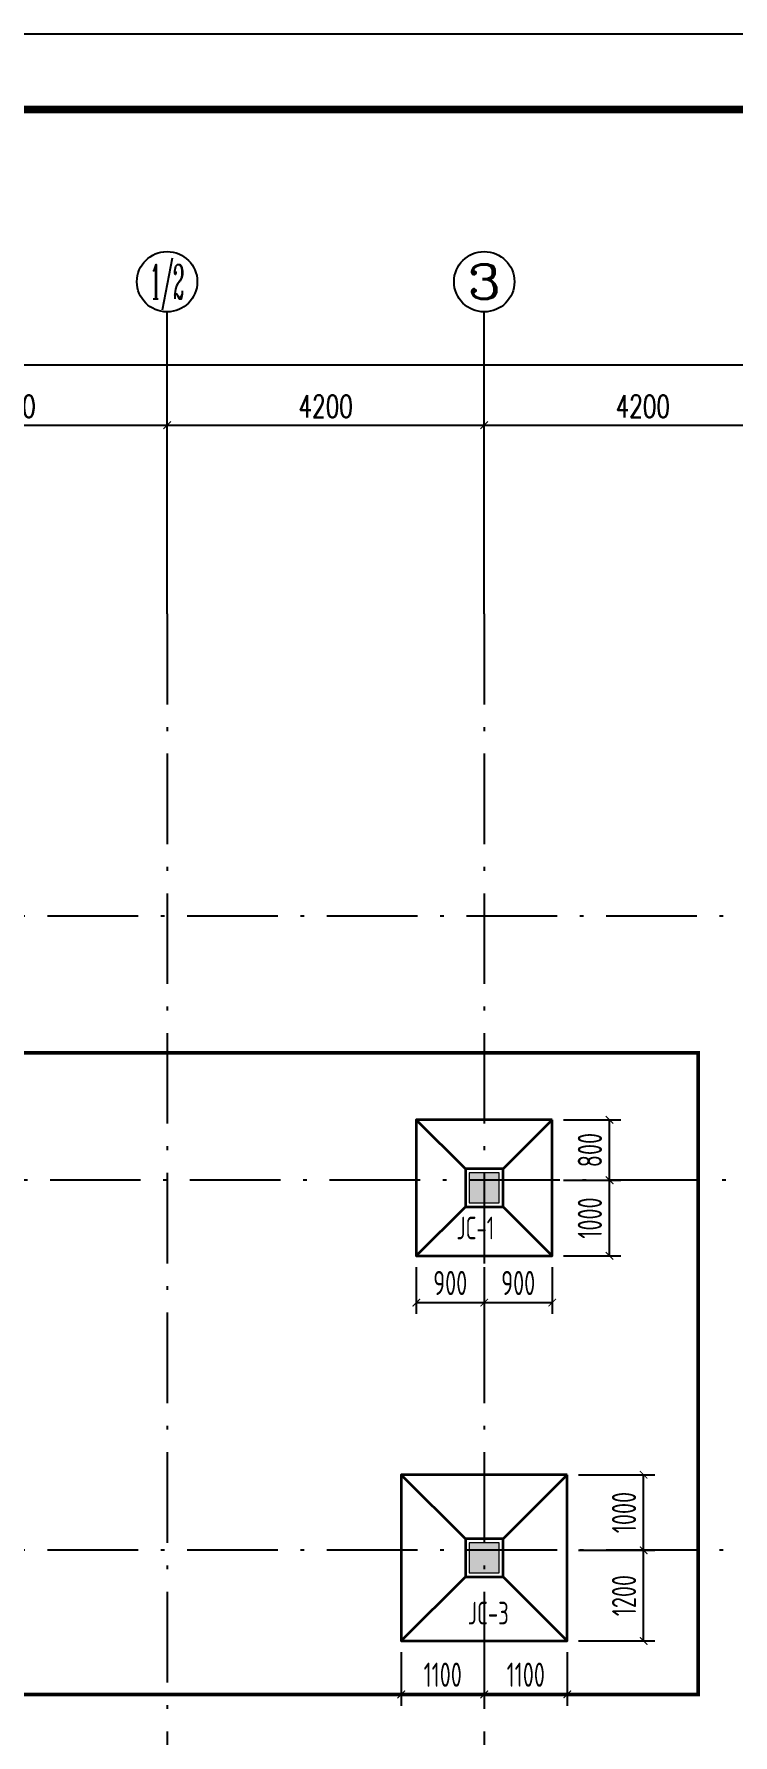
# Model space of a CAD drawing. Extents: x 169490 to 7584583, y -2399407 to 1374371.
# Drawn here: x 1404918 to 1414174, y 832665 to 855191 of the extents above; entities that cross this region are included whole.
import ezdxf
from ezdxf.enums import TextEntityAlignment as Align

# ---------------------------------------------------------------- set-up
doc = ezdxf.new("R2010")
doc.units = 0
doc.header["$LTSCALE"] = 100
doc.linetypes.add('D3轴线点划线', pattern=[18.5, 12, -3, 0.5, -3])
doc.linetypes.add('HIDDEN', pattern=[0.375, 0.25, -0.125])
doc.layers.get('0').update_dxf_attribs({"linetype": 'CONTINUOUS'})
doc.layers.get('DEFPOINTS').update_dxf_attribs({"linetype": 'CONTINUOUS'})
for name, color, linetype in [('0P-标字', 7, 'CONTINUOUS'), ('AXIS', 3, 'CONTINUOUS'), ('AXIS_TEXT', 4, 'CONTINUOUS'), ('C-AXIS(轴号)', 3, 'CONTINUOUS'), ('C-AXIS-T(字)', 7, 'CONTINUOUS'), ('C-DOTE', 8, 'D3轴线点划线'), ('PUB_DIM', 3, 'CONTINUOUS'), ('S-COLU-HATCH', 251, 'CONTINUOUS'), ('S-SLAB-DIM', 92, 'CONTINUOUS'), ('图框', 140, 'CONTINUOUS')]:
    doc.layers.add(name, color=color, linetype=linetype)
for name, color, linetype, lineweight in [('S-COLU-LINE1', 6, 'CONTINUOUS', 18), ('独基', 110, 'CONTINUOUS', 35), ('砼柱', 2, 'CONTINUOUS', 35)]:
    doc.layers.add(name, color=color, linetype=linetype, lineweight=lineweight)
doc.styles.add('_TCH_AXIS', font='COMPLEX', dxfattribs={"bigfont": 'GBCBIG'})
doc.styles.add('_TCH_DIM_T3', font='SIMPLEX.shx', dxfattribs={"width": 0.705882, "bigfont": 'GBCBIG.shx'})
doc.styles.add('COMPLEX', font='COMPLEX')
doc.styles.add('TSSD_Dimension', font='Tssdeng.shx', dxfattribs={"width": 0.7, "bigfont": 'tssdchn.shx'})
doc.styles.add('X', font='tssdeng.shx', dxfattribs={"width": 0.7, "bigfont": 'hztxt.shx'})
doc.dimstyles.new('_TCH_ARCH&&100', dxfattribs={"dimtxt": 297.5, "dimasz": 100, "dimexe": 250, "dimexo": 300, "dimgap": 100, "dimtad": 1, "dimdec": 0, "dimzin": 0, "dimdsep": 46, "dimtxsty": '_TCH_DIM_T3', "dimblk": 'ARCHTICK', "dimcen": 0.09, "dimclrt": 7, "dimazin": 2, "dimtfac": 1, "dimtdec": 0, "dimtix": 1, "dimtmove": 2, "dimatfit": 3, "dimfxl": 1, "dimtolj": 1, "dimtzin": 0, "dimarcsym": 0})
doc.dimstyles.new('TSSD_100_100$0', dxfattribs={"dimtxt": 320, "dimasz": 100, "dimexe": 150, "dimexo": 150, "dimgap": 100, "dimtad": 1, "dimdec": 0, "dimzin": 0, "dimdsep": 46, "dimtxsty": 'TSSD_Dimension', "dimblk": 'ARCHTICK', "dimcen": 0, "dimclrt": 7, "dimadec": 1, "dimazin": 0, "dimtfac": 1, "dimtdec": 0, "dimtix": 1, "dimtmove": 2, "dimatfit": 3, "dimldrblk": '_TSDBK', "dimfxl": 1, "dimtolj": 1, "dimtzin": 0, "dimarcsym": 0})

# ---------------------------------------------------------------- blocks, each defined once
blk = doc.blocks.new('_ARCHTICK')
at = {"const_width": 0.15}
blk.add_lwpolyline([(-0.5, -0.5), (0.5, 0.5)], dxfattribs=at)
blk = doc.blocks.new('*D423')
at = {"layer": 'AXIS', "color": 0, "lineweight": -2, "transparency": 16777216}
for p, q in [((1398280, 847811), (1398280, 851061)), ((1453280, 847811), (1453280, 851061)), ((1398280, 850811), (1453280, 850811))]:
    blk.add_line(p, q, dxfattribs=at)
at = {"layer": 'DEFPOINTS', "color": 0, "transparency": 16777216}
for p in [(1453280, 850811), (1398280, 847511), (1453280, 847511)]:
    blk.add_point(p, dxfattribs=at)
at = {"layer": 'AXIS', "color": 0, "lineweight": -2, "transparency": 16777216, "xscale": 100, "yscale": 100, "zscale": 100, "rotation": 180}
blk.add_blockref('_ARCHTICK', (1398280, 850811), dxfattribs=at)
at = {"layer": 'AXIS', "color": 0, "lineweight": -2, "transparency": 16777216, "xscale": 100, "yscale": 100, "zscale": 100}
blk.add_blockref('_ARCHTICK', (1453280, 850811), dxfattribs=at)
at = {"layer": 'AXIS', "color": 7, "transparency": 16777216, "insert": (1425780, 851060), "char_height": 297.5, "attachment_point": 5, "style": '_TCH_DIM_T3'}
blk.add_mtext('\\A1;55000', dxfattribs=at)
blk = doc.blocks.new('*D434')
at = {"layer": 'AXIS', "color": 0, "lineweight": -2, "transparency": 16777216}
for p, q in [((1410880, 847811), (1410880, 850261)), ((1415080, 847811), (1415080, 850261)), ((1410880, 850011), (1415080, 850011))]:
    blk.add_line(p, q, dxfattribs=at)
at = {"layer": 'DEFPOINTS', "color": 0, "transparency": 16777216}
for p in [(1415080, 850011), (1410880, 847511), (1415080, 847511)]:
    blk.add_point(p, dxfattribs=at)
at = {"layer": 'AXIS', "color": 0, "lineweight": -2, "transparency": 16777216, "xscale": 100, "yscale": 100, "zscale": 100, "rotation": 180}
blk.add_blockref('_ARCHTICK', (1410880, 850011), dxfattribs=at)
at = {"layer": 'AXIS', "color": 0, "lineweight": -2, "transparency": 16777216, "xscale": 100, "yscale": 100, "zscale": 100}
blk.add_blockref('_ARCHTICK', (1415080, 850011), dxfattribs=at)
at = {"layer": 'AXIS', "color": 7, "transparency": 16777216, "insert": (1412980, 850260), "char_height": 297.5, "attachment_point": 5, "style": '_TCH_DIM_T3'}
blk.add_mtext('\\A1;4200', dxfattribs=at)
blk = doc.blocks.new('*D435')
at = {"layer": 'AXIS', "color": 0, "lineweight": -2, "transparency": 16777216}
for p, q in [((1406680, 847811), (1406680, 850261)), ((1410880, 847811), (1410880, 850261)), ((1406680, 850011), (1410880, 850011))]:
    blk.add_line(p, q, dxfattribs=at)
at = {"layer": 'DEFPOINTS', "color": 0, "transparency": 16777216}
for p in [(1410880, 850011), (1406680, 847511), (1410880, 847511)]:
    blk.add_point(p, dxfattribs=at)
at = {"layer": 'AXIS', "color": 0, "lineweight": -2, "transparency": 16777216, "xscale": 100, "yscale": 100, "zscale": 100, "rotation": 180}
blk.add_blockref('_ARCHTICK', (1406680, 850011), dxfattribs=at)
at = {"layer": 'AXIS', "color": 0, "lineweight": -2, "transparency": 16777216, "xscale": 100, "yscale": 100, "zscale": 100}
blk.add_blockref('_ARCHTICK', (1410880, 850011), dxfattribs=at)
at = {"layer": 'AXIS', "color": 7, "transparency": 16777216, "insert": (1408780, 850260), "char_height": 297.5, "attachment_point": 5, "style": '_TCH_DIM_T3'}
blk.add_mtext('\\A1;4200', dxfattribs=at)
blk = doc.blocks.new('*D436')
at = {"layer": 'AXIS', "color": 0, "lineweight": -2, "transparency": 16777216}
for p, q in [((1402480, 847811), (1402480, 850261)), ((1406680, 847811), (1406680, 850261)), ((1402480, 850011), (1406680, 850011))]:
    blk.add_line(p, q, dxfattribs=at)
at = {"layer": 'DEFPOINTS', "color": 0, "transparency": 16777216}
for p in [(1406680, 850011), (1402480, 847511), (1406680, 847511)]:
    blk.add_point(p, dxfattribs=at)
at = {"layer": 'AXIS', "color": 0, "lineweight": -2, "transparency": 16777216, "xscale": 100, "yscale": 100, "zscale": 100, "rotation": 180}
blk.add_blockref('_ARCHTICK', (1402480, 850011), dxfattribs=at)
at = {"layer": 'AXIS', "color": 0, "lineweight": -2, "transparency": 16777216, "xscale": 100, "yscale": 100, "zscale": 100}
blk.add_blockref('_ARCHTICK', (1406680, 850011), dxfattribs=at)
at = {"layer": 'AXIS', "color": 7, "transparency": 16777216, "insert": (1404580, 850260), "char_height": 297.5, "attachment_point": 5, "style": '_TCH_DIM_T3'}
blk.add_mtext('\\A1;4200', dxfattribs=at)
blk = doc.blocks.new('_AXISO')
blk.add_circle((0, 0), 0.5)
at = {"layer": 'AXIS_TEXT', "style": 'COMPLEX', "width": 1.041667}
blk.add_attdef('A', text='', height=0.56, dxfattribs=at).set_placement((-0.25, -0.28), (0.25, -0.28), align=Align.FIT)
blk = doc.blocks.new('*D469')
at = {"layer": 'DEFPOINTS', "color": 0, "ltscale": 10, "transparency": 16777216}
for p in [(1410880, 839011), (1411780, 839011), (1411780, 838391)]:
    blk.add_point(p, dxfattribs=at)
at = {"layer": 'S-SLAB-DIM', "color": 0, "lineweight": -2, "ltscale": 10, "transparency": 16777216}
for p, q in [((1410880, 838861), (1410880, 838241)), ((1411780, 838861), (1411780, 838241)), ((1410880, 838391), (1411780, 838391))]:
    blk.add_line(p, q, dxfattribs=at)
at = {"layer": 'S-SLAB-DIM', "color": 0, "lineweight": -2, "ltscale": 10, "transparency": 16777216, "xscale": 100, "yscale": 100, "zscale": 100, "rotation": 180}
blk.add_blockref('_ARCHTICK', (1410880, 838391), dxfattribs=at)
at = {"layer": 'S-SLAB-DIM', "color": 0, "lineweight": -2, "ltscale": 10, "transparency": 16777216, "xscale": 100, "yscale": 100, "zscale": 100}
blk.add_blockref('_ARCHTICK', (1411780, 838391), dxfattribs=at)
at = {"layer": 'S-SLAB-DIM', "color": 7, "ltscale": 10, "transparency": 16777216, "insert": (1411330, 838651), "char_height": 320, "attachment_point": 5, "style": 'TSSD_Dimension'}
blk.add_mtext('\\A1;900', dxfattribs=at)
blk = doc.blocks.new('_TSDBK')
blk.add_line((-1, 0), (0, 0))
at = {"const_width": 0.5}
blk.add_lwpolyline([(-0.7, -0.7), (0.7, 0.7)], dxfattribs=at)
blk = doc.blocks.new('*D470')
at = {"layer": 'DEFPOINTS', "color": 0, "ltscale": 10, "transparency": 16777216}
for p in [(1411780, 840011), (1412539, 840011), (1411780, 839011)]:
    blk.add_point(p, dxfattribs=at)
at = {"layer": 'S-SLAB-DIM', "color": 0, "lineweight": -2, "ltscale": 10, "transparency": 16777216}
for p, q in [((1411930, 840011), (1412689, 840011)), ((1412539, 839011), (1412539, 840011)), ((1411930, 839011), (1412689, 839011))]:
    blk.add_line(p, q, dxfattribs=at)
at = {"layer": 'S-SLAB-DIM', "color": 0, "lineweight": -2, "ltscale": 10, "transparency": 16777216, "xscale": 100, "yscale": 100, "zscale": 100}
for p, rotation in [((1412539, 840011), 90), ((1412539, 839011), 270)]:
    blk.add_blockref('_ARCHTICK', p, dxfattribs=dict(at, rotation=rotation))
at = {"layer": 'S-SLAB-DIM', "color": 7, "ltscale": 10, "transparency": 16777216, "insert": (1412279, 839511), "char_height": 320, "attachment_point": 5, "rotation": 90, "style": 'TSSD_Dimension'}
blk.add_mtext('\\A1;1000', dxfattribs=at)
blk = doc.blocks.new('*D471')
at = {"layer": 'DEFPOINTS', "color": 0, "ltscale": 10, "transparency": 16777216}
for p in [(1409980, 839011), (1410880, 839011), (1410880, 838391)]:
    blk.add_point(p, dxfattribs=at)
at = {"layer": 'S-SLAB-DIM', "color": 0, "lineweight": -2, "ltscale": 10, "transparency": 16777216}
for p, q in [((1409980, 838861), (1409980, 838241)), ((1410880, 838861), (1410880, 838241)), ((1409980, 838391), (1410880, 838391))]:
    blk.add_line(p, q, dxfattribs=at)
at = {"layer": 'S-SLAB-DIM', "color": 0, "lineweight": -2, "ltscale": 10, "transparency": 16777216, "xscale": 100, "yscale": 100, "zscale": 100, "rotation": 180}
blk.add_blockref('_ARCHTICK', (1409980, 838391), dxfattribs=at)
at = {"layer": 'S-SLAB-DIM', "color": 0, "lineweight": -2, "ltscale": 10, "transparency": 16777216, "xscale": 100, "yscale": 100, "zscale": 100}
blk.add_blockref('_ARCHTICK', (1410880, 838391), dxfattribs=at)
at = {"layer": 'S-SLAB-DIM', "color": 7, "ltscale": 10, "transparency": 16777216, "insert": (1410430, 838651), "char_height": 320, "attachment_point": 5, "style": 'TSSD_Dimension'}
blk.add_mtext('\\A1;900', dxfattribs=at)
blk = doc.blocks.new('*D472')
at = {"layer": 'DEFPOINTS', "color": 0, "ltscale": 10, "transparency": 16777216}
for p in [(1411780, 840811), (1412539, 840811), (1411780, 840011)]:
    blk.add_point(p, dxfattribs=at)
at = {"layer": 'S-SLAB-DIM', "color": 0, "lineweight": -2, "ltscale": 10, "transparency": 16777216}
for p, q in [((1411930, 840811), (1412689, 840811)), ((1412539, 840011), (1412539, 840811)), ((1411930, 840011), (1412689, 840011))]:
    blk.add_line(p, q, dxfattribs=at)
at = {"layer": 'S-SLAB-DIM', "color": 0, "lineweight": -2, "ltscale": 10, "transparency": 16777216, "xscale": 100, "yscale": 100, "zscale": 100}
for p, rotation in [((1412539, 840811), 90), ((1412539, 840011), 270)]:
    blk.add_blockref('_ARCHTICK', p, dxfattribs=dict(at, rotation=rotation))
at = {"layer": 'S-SLAB-DIM', "color": 7, "ltscale": 10, "transparency": 16777216, "insert": (1412279, 840411), "char_height": 320, "attachment_point": 5, "rotation": 90, "style": 'TSSD_Dimension'}
blk.add_mtext('\\A1;800', dxfattribs=at)
blk = doc.blocks.new('*D531')
at = {"layer": 'DEFPOINTS', "color": 0, "ltscale": 10, "transparency": 16777216}
for p in [(1410880, 833911), (1411980, 833911), (1411980, 833203)]:
    blk.add_point(p, dxfattribs=at)
at = {"layer": 'S-SLAB-DIM', "color": 0, "lineweight": -2, "ltscale": 10, "transparency": 16777216}
for p, q in [((1410880, 833761), (1410880, 833053)), ((1411980, 833761), (1411980, 833053)), ((1410880, 833203), (1411980, 833203))]:
    blk.add_line(p, q, dxfattribs=at)
at = {"layer": 'S-SLAB-DIM', "color": 0, "lineweight": -2, "ltscale": 10, "transparency": 16777216, "xscale": 100, "yscale": 100, "zscale": 100, "rotation": 180}
blk.add_blockref('_ARCHTICK', (1410880, 833203), dxfattribs=at)
at = {"layer": 'S-SLAB-DIM', "color": 0, "lineweight": -2, "ltscale": 10, "transparency": 16777216, "xscale": 100, "yscale": 100, "zscale": 100}
blk.add_blockref('_ARCHTICK', (1411980, 833203), dxfattribs=at)
at = {"layer": 'S-SLAB-DIM', "color": 7, "ltscale": 10, "transparency": 16777216, "insert": (1411430, 833463), "char_height": 320, "attachment_point": 5, "style": 'TSSD_Dimension'}
blk.add_mtext('\\A1;1100', dxfattribs=at)
blk = doc.blocks.new('*D532')
at = {"layer": 'DEFPOINTS', "color": 0, "ltscale": 10, "transparency": 16777216}
for p in [(1411980, 835111), (1412991, 835111), (1411980, 833911)]:
    blk.add_point(p, dxfattribs=at)
at = {"layer": 'S-SLAB-DIM', "color": 0, "lineweight": -2, "ltscale": 10, "transparency": 16777216}
for p, q in [((1412130, 835111), (1413141, 835111)), ((1412991, 833911), (1412991, 835111)), ((1412130, 833911), (1413141, 833911))]:
    blk.add_line(p, q, dxfattribs=at)
at = {"layer": 'S-SLAB-DIM', "color": 0, "lineweight": -2, "ltscale": 10, "transparency": 16777216, "xscale": 100, "yscale": 100, "zscale": 100}
for p, rotation in [((1412991, 835111), 90), ((1412991, 833911), 270)]:
    blk.add_blockref('_ARCHTICK', p, dxfattribs=dict(at, rotation=rotation))
at = {"layer": 'S-SLAB-DIM', "color": 7, "ltscale": 10, "transparency": 16777216, "insert": (1412731, 834511), "char_height": 320, "attachment_point": 5, "rotation": 90, "style": 'TSSD_Dimension'}
blk.add_mtext('\\A1;1200', dxfattribs=at)
blk = doc.blocks.new('*D533')
at = {"layer": 'DEFPOINTS', "color": 0, "ltscale": 10, "transparency": 16777216}
for p in [(1409780, 833911), (1410880, 833911), (1410880, 833203)]:
    blk.add_point(p, dxfattribs=at)
at = {"layer": 'S-SLAB-DIM', "color": 0, "lineweight": -2, "ltscale": 10, "transparency": 16777216}
for p, q in [((1409780, 833761), (1409780, 833053)), ((1410880, 833761), (1410880, 833053)), ((1409780, 833203), (1410880, 833203))]:
    blk.add_line(p, q, dxfattribs=at)
at = {"layer": 'S-SLAB-DIM', "color": 0, "lineweight": -2, "ltscale": 10, "transparency": 16777216, "xscale": 100, "yscale": 100, "zscale": 100, "rotation": 180}
blk.add_blockref('_ARCHTICK', (1409780, 833203), dxfattribs=at)
at = {"layer": 'S-SLAB-DIM', "color": 0, "lineweight": -2, "ltscale": 10, "transparency": 16777216, "xscale": 100, "yscale": 100, "zscale": 100}
blk.add_blockref('_ARCHTICK', (1410880, 833203), dxfattribs=at)
at = {"layer": 'S-SLAB-DIM', "color": 7, "ltscale": 10, "transparency": 16777216, "insert": (1410330, 833463), "char_height": 320, "attachment_point": 5, "style": 'TSSD_Dimension'}
blk.add_mtext('\\A1;1100', dxfattribs=at)
blk = doc.blocks.new('*D534')
at = {"layer": 'DEFPOINTS', "color": 0, "ltscale": 10, "transparency": 16777216}
for p in [(1411980, 836111), (1412991, 836111), (1411980, 835111)]:
    blk.add_point(p, dxfattribs=at)
at = {"layer": 'S-SLAB-DIM', "color": 0, "lineweight": -2, "ltscale": 10, "transparency": 16777216}
for p, q in [((1412130, 836111), (1413141, 836111)), ((1412991, 835111), (1412991, 836111)), ((1412130, 835111), (1413141, 835111))]:
    blk.add_line(p, q, dxfattribs=at)
at = {"layer": 'S-SLAB-DIM', "color": 0, "lineweight": -2, "ltscale": 10, "transparency": 16777216, "xscale": 100, "yscale": 100, "zscale": 100}
for p, rotation in [((1412991, 836111), 90), ((1412991, 835111), 270)]:
    blk.add_blockref('_ARCHTICK', p, dxfattribs=dict(at, rotation=rotation))
at = {"layer": 'S-SLAB-DIM', "color": 7, "ltscale": 10, "transparency": 16777216, "insert": (1412731, 835611), "char_height": 320, "attachment_point": 5, "rotation": 90, "style": 'TSSD_Dimension'}
blk.add_mtext('\\A1;1000', dxfattribs=at)

msp = doc.modelspace()

# ---------------------------------------------------------------- hatches: boundary and pattern name
at = {"layer": 'S-COLU-HATCH', "ltscale": 10}
h = msp.add_hatch(color=256, dxfattribs=at)
h.dxf.hatch_style = 1
h.paths.add_polyline_path([(1411079.8, 840111.1), (1410679.8, 840111.1), (1410679.8, 839711.1), (1411079.8, 839711.1)])
h = msp.add_hatch(color=256, dxfattribs=at)
h.dxf.hatch_style = 1
h.paths.add_polyline_path([(1411079.8, 835211.1), (1410679.8, 835211.1), (1410679.8, 834811.1), (1411079.8, 834811.1)])

# ---------------------------------------------------------------- linework, layer by layer
at = {"layer": 'C-AXIS(轴号)'}
for p, q in [((1406679.8, 847511.1), (1406679.8, 851511.1)), ((1410879.8, 847511.1), (1410879.8, 851511.1))]:
    msp.add_line(p, q, dxfattribs=at)
at = {"layer": 'C-DOTE'}
for p, q in [((1406679.8, 847511.1), (1406679.8, 821311.1)), ((1410879.8, 847511.1), (1410879.8, 821311.1)), ((1454395.1, 843511.1), (1395979.8, 843511.1)), ((1419279.8, 840011.1), (1395979.8, 840011.1)), ((1454395.1, 835111.1), (1395979.8, 835111.1))]:
    msp.add_line(p, q, dxfattribs=at)
at = {"layer": 'PUB_DIM', "color": 1, "linetype": 'HIDDEN', "ltscale": 20, "const_width": 50}
msp.add_lwpolyline([(1396374.1, 841698.6), (1413712.2, 841698.6), (1413712.2, 833201.7), (1396374.1, 833201.7)], close=True, dxfattribs=at)
at = {"layer": 'S-COLU-LINE1'}
for points in [[(1411079.8, 840111.1), (1410679.8, 840111.1), (1410679.8, 839711.1), (1411079.8, 839711.1)], [(1411079.8, 835211.1), (1410679.8, 835211.1), (1410679.8, 834811.1), (1411079.8, 834811.1)]]:
    msp.add_lwpolyline(points, close=True, dxfattribs=at)
at = {"layer": '图框'}
msp.add_lwpolyline([(1385935.3, 795791.4), (1470035.3, 795791.4), (1470035.3, 855191.4), (1385935.3, 855191.4)], close=True, dxfattribs=at)
at = {"layer": '图框', "const_width": 100}
msp.add_lwpolyline([(1388435.3, 796791.4), (1469035.3, 796791.4), (1469035.3, 854191.4), (1388435.3, 854191.4)], close=True, dxfattribs=at)
at = {"layer": '独基', "color": 32}
for p, q in [((1410629.8, 840161.1), (1409979.8, 840811.1)), ((1411129.8, 840161.1), (1411779.8, 840811.1)), ((1410629.8, 839661.1), (1409979.8, 839011.1)), ((1411129.8, 839661.1), (1411779.8, 839011.1)), ((1410629.8, 835261.1), (1409779.8, 836111.1)), ((1411129.8, 835261.1), (1411979.8, 836111.1)), ((1410629.8, 834761.1), (1409779.8, 833911.1)), ((1411129.8, 834761.1), (1411979.8, 833911.1))]:
    msp.add_line(p, q, dxfattribs=at)
for points in [[(1411779.8, 840811.1), (1409979.8, 840811.1), (1409979.8, 839011.1), (1411779.8, 839011.1)], [(1411129.8, 840161.1), (1410629.8, 840161.1), (1410629.8, 839661.1), (1411129.8, 839661.1)], [(1411979.8, 836111.1), (1409779.8, 836111.1), (1409779.8, 833911.1), (1411979.8, 833911.1)], [(1411129.8, 835261.1), (1410629.8, 835261.1), (1410629.8, 834761.1), (1411129.8, 834761.1)]]:
    msp.add_lwpolyline(points, close=True, dxfattribs=at)
at = {"layer": '砼柱', "ltscale": 10}
msp.add_lwpolyline([(1388435.3, 854191.4), (1462040.2, 854191.4), (1462040.2, 796791.4), (1388435.3, 796791.4)], close=True, dxfattribs=at)

# ---------------------------------------------------------------- block references
at = {"layer": 'C-AXIS(轴号)'}
ref = msp.add_blockref('_AXISO', (1406679.8, 851911.1), dxfattribs=dict(at, xscale=800, yscale=800, zscale=800))
ref.add_attrib('A', '1/2', dxfattribs={"layer": 'C-AXIS-T(字)', "height": 452.55, "style": '_TCH_AXIS', "width": 0.411765}).set_placement((1406453.5, 851684.8), (1406906.1, 851684.8), align=Align.FIT)
ref = msp.add_blockref('_AXISO', (1410879.8, 851911.1), dxfattribs=dict(at, xscale=800, yscale=800, zscale=800))
ref.add_attrib('A', '3', dxfattribs={"layer": 'C-AXIS-T(字)', "height": 452.5, "style": '_TCH_AXIS', "width": 1.5}).set_placement((1410653.5, 851684.8), (1411106.1, 851684.8), align=Align.FIT)

# ---------------------------------------------------------------- texts
at = {"layer": '0P-标字', "color": 80, "linetype": 'Continuous', "style": 'X', "width": 0.7}
for s, p in [('JC-1', (1410511.5, 839139.3, 3000)), ('JC-3', (1410662.8, 834039.3, 3000))]:
    msp.add_text(s, height=300, dxfattribs=at).set_placement(p, align=Align.BOTTOM_LEFT)

# ---------------------------------------------------------------- dimensions: what is measured, and where the dimension line sits
at = {"layer": 'AXIS'}
for p1, p2, distance, picture, middle in [((1398279.8, 847511.1), (1453279.8, 847511.1), 3300, '*D423', (1425779.8, 851059.9)), ((1402479.8, 847511.1), (1406679.8, 847511.1), 2500, '*D436', (1404579.8, 850259.9)), ((1406679.8, 847511.1), (1410879.8, 847511.1), 2500, '*D435', (1408779.8, 850259.9)), ((1410879.8, 847511.1), (1415079.8, 847511.1), 2500, '*D434', (1412979.8, 850259.9))]:
    dim = msp.add_aligned_dim(p1=p1, p2=p2, distance=distance, dimstyle='_TCH_ARCH&&100', dxfattribs=at)
    dim.commit()
    dim.dimension.update_dxf_attribs({"geometry": picture, "text_midpoint": middle})
at = {"layer": 'S-SLAB-DIM', "ltscale": 10}
for base, p1, p2, picture, middle in [((1412538.5, 840811.1), (1411779.8, 840011.1), (1411779.8, 840811.1), '*D472', (1412278.5, 840411.1)), ((1412538.5, 840011.1), (1411779.8, 839011.1), (1411779.8, 840011.1), '*D470', (1412278.5, 839511.1)), ((1412990.7, 836111.1), (1411979.8, 835111.1), (1411979.8, 836111.1), '*D534', (1412730.7, 835611.1)), ((1412990.7, 835111.1), (1411979.8, 833911.1), (1411979.8, 835111.1), '*D532', (1412730.7, 834511.1))]:
    dim = msp.add_linear_dim(base=base, p1=p1, p2=p2, angle=90, dimstyle='TSSD_100_100$0', dxfattribs=at)
    dim.commit()
    dim.dimension.update_dxf_attribs({"geometry": picture, "text_midpoint": middle})
for base, p1, p2, picture, middle in [((1410879.8, 838391.4), (1409979.8, 839011.1), (1410879.8, 839011.1), '*D471', (1410429.8, 838651.4)), ((1411779.8, 838391.4), (1410879.8, 839011.1), (1411779.8, 839011.1), '*D469', (1411329.8, 838651.4)), ((1410879.8, 833202.9), (1409779.8, 833911.1), (1410879.8, 833911.1), '*D533', (1410329.8, 833462.9)), ((1411979.8, 833202.9), (1410879.8, 833911.1), (1411979.8, 833911.1), '*D531', (1411429.8, 833462.9))]:
    dim = msp.add_linear_dim(base=base, p1=p1, p2=p2, dimstyle='TSSD_100_100$0', dxfattribs=at)
    dim.commit()
    dim.dimension.update_dxf_attribs({"geometry": picture, "text_midpoint": middle})

doc.saveas('drawing.dxf')
